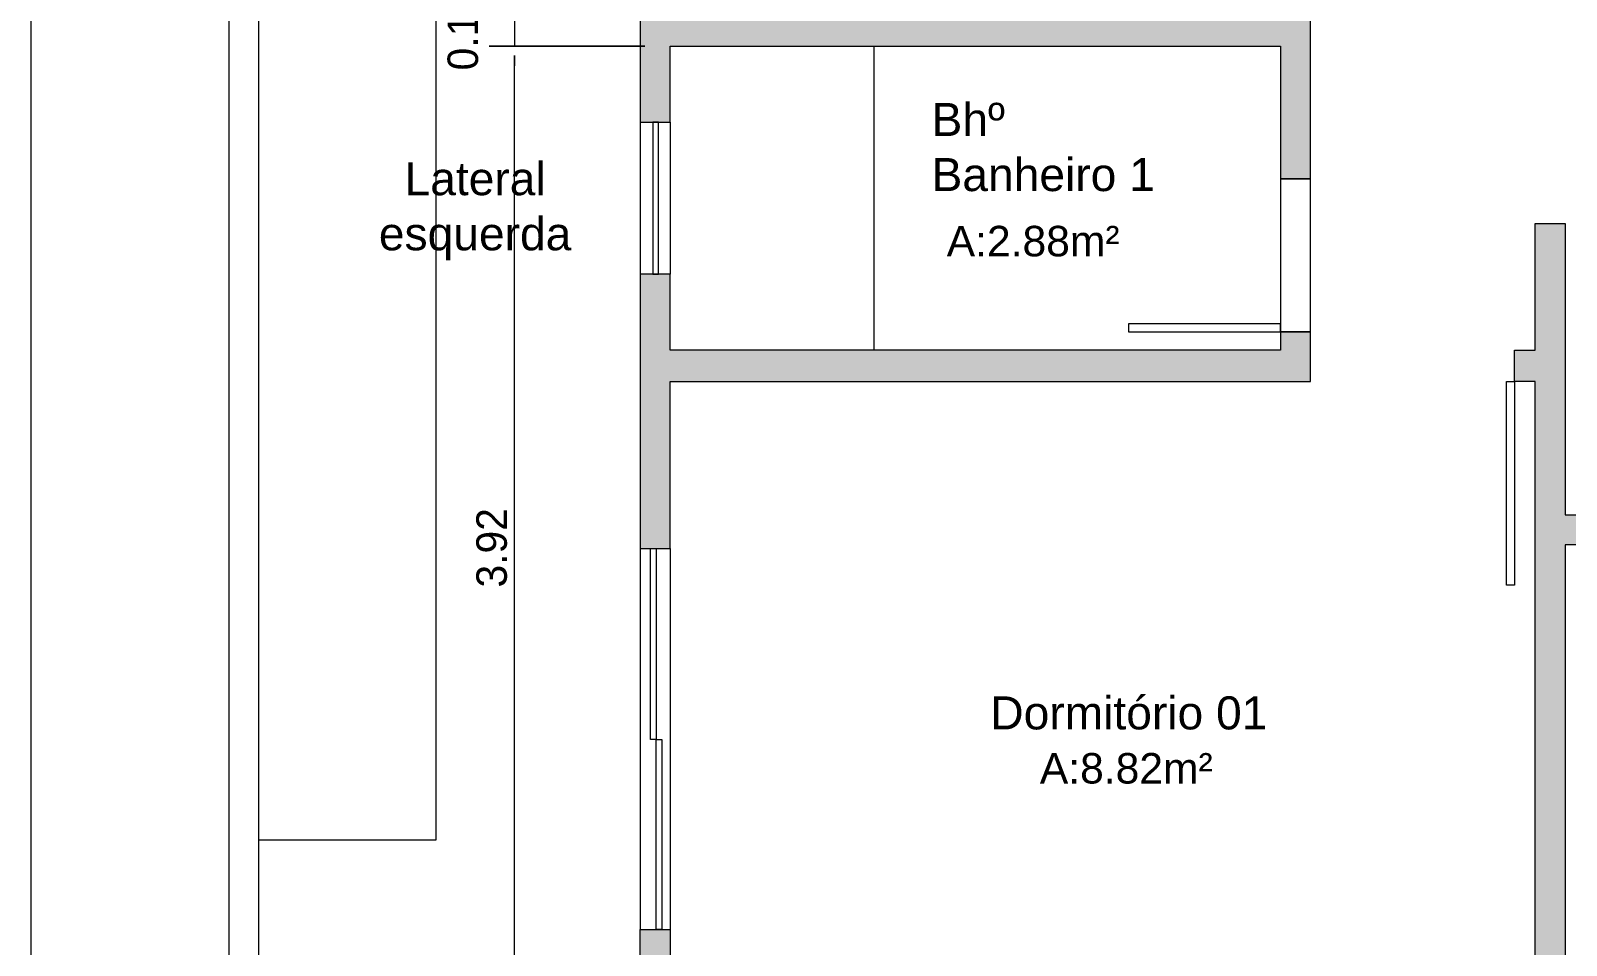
# Model space of a CAD drawing. Header units: millimetres. Extents: x 21 to 236, y 15 to 64.
# Drawn here: x 56.3 to 62.34, y 33.2 to 36.8 of the extents above; entities that cross this region are included whole.
import ezdxf

# ---------------------------------------------------------------- set-up
doc = ezdxf.new("R2010")
doc.units = ezdxf.units.MM
for name, color, linetype in [('PDF_Calçada', 210, 'Continuous'), ('PDF_Cota', 90, 'Continuous'), ('PDF_Desnível', 7, 'Continuous'), ('PDF_Enchimento de Parede', 8, 'Continuous'), ('PDF_Esquadria', 7, 'Continuous'), ('PDF_Parede', 7, 'Continuous'), ('PDF_Soleira', 7, 'Continuous'), ('PDF_Terreno', 7, 'Continuous'), ('PDF_Text', 70, 'Continuous')]:
    doc.layers.add(name, color=color, linetype=linetype)
doc.styles.add('PDF Arial', font='arial.ttf')
doc.styles.add('PDF Comic Sans MS', font='comic.ttf')

msp = doc.modelspace()

# ---------------------------------------------------------------- linework, layer by layer
at = {"layer": 'PDF_Calçada', "lineweight": 0}
msp.add_lwpolyline([(57.1972, 33.6151), (57.8952, 33.6151), (57.8952, 46.0927)], dxfattribs=at)
at = {"layer": 'PDF_Cota', "lineweight": 0}
for points in [[(56.2998, 51.9305), (56.2998, 27.0023)], [(58.2034, 36.8603), (58.2034, 36.7379)], [(58.2034, 32.9035), (58.2034, 32.8627), (58.2034, 36.7016), (58.2034, 36.6608)]]:
    msp.add_lwpolyline(points, dxfattribs=at)
msp.add_lwpolyline([(58.1037, 36.7379), (58.7155, 36.7379)], close=True, dxfattribs=at)
at = {"layer": 'PDF_Desnível', "lineweight": 9}
msp.add_lwpolyline([(59.6175, 36.7379), (59.6175, 35.5413)], dxfattribs=at)
at = {"layer": 'PDF_Enchimento de Parede', "transparency": 33554559}
for points in [[(61.3353, 36.8603), (58.6974, 36.8603), (61.3353, 36.7379)], [(58.6974, 36.8603), (61.3353, 36.7379), (58.6974, 36.7379)], [(58.8152, 36.7379), (58.6974, 36.7379), (58.8152, 36.4387)], [(58.6974, 36.7379), (58.8152, 36.4387), (58.6974, 36.4387)], [(61.3353, 36.7379), (61.2174, 36.7379), (61.3353, 36.2167)], [(61.2174, 36.7379), (61.3353, 36.2167), (61.2174, 36.2167)], [(62.3369, 36.0399), (62.2191, 36.0399), (62.3369, 35.5413)], [(62.2191, 36.0399), (62.3369, 35.5413), (62.2191, 35.5413)], [(58.8152, 35.8405), (58.6974, 35.8405), (58.8152, 35.5413)], [(58.6974, 35.8405), (58.8152, 35.5413), (58.6974, 35.5413)], [(61.3353, 35.6138), (61.2174, 35.6138), (61.3353, 35.5413)], [(61.2174, 35.6138), (61.3353, 35.5413), (61.2174, 35.5413)], [(61.3353, 35.5413), (58.6974, 35.5413), (61.3353, 35.4189)], [(58.6974, 35.5413), (61.3353, 35.4189), (58.6974, 35.4189)], [(62.3369, 35.5413), (62.1375, 35.5413), (62.3369, 35.4189)], [(62.1375, 35.5413), (62.3369, 35.4189), (62.1375, 35.4189)], [(58.8152, 35.4189), (58.6974, 35.4189), (58.8152, 34.7617)], [(58.6974, 35.4189), (58.8152, 34.7617), (58.6974, 34.7617)], [(62.3369, 35.4189), (62.2191, 35.4189), (62.3369, 34.8932)], [(62.2191, 35.4189), (62.3369, 34.8932), (62.2191, 34.8932)], [(62.4366, 34.8932), (62.2191, 34.8932), (62.4366, 34.7753)], [(62.2191, 34.8932), (62.4366, 34.7753), (62.2191, 34.7753)], [(62.3369, 34.7753), (62.2191, 34.7753), (62.3369, 32.8219)], [(62.2191, 34.7753), (62.3369, 32.8219), (62.2191, 32.8219)], [(58.8152, 33.2615), (58.6974, 33.2615), (58.8152, 32.8219)], [(58.6974, 33.2615), (58.8152, 32.8219), (58.6974, 32.8219)]]:
    msp.add_solid(points, dxfattribs=at)
at = {"layer": 'PDF_Esquadria', "lineweight": 9}
for points in [[(58.6974, 36.4387), (58.6974, 35.8405)], [(58.8152, 36.4387), (58.8152, 35.8405)], [(58.6974, 34.7617), (58.6974, 33.2615)], [(58.8152, 34.7617), (58.8152, 33.2615)]]:
    msp.add_lwpolyline(points, dxfattribs=at)
for points in [[(60.6191, 35.6138), (61.2174, 35.6138), (61.2174, 35.6456), (60.6191, 35.6456)], [(62.1058, 35.4189), (62.1375, 35.4189), (62.1375, 34.6167), (62.1058, 34.6167)], [(58.7382, 34.7617), (58.7609, 34.7617), (58.7609, 34.0094), (58.7382, 34.0094)], [(58.7609, 34.0094), (58.7835, 34.0094), (58.7835, 33.2615), (58.7609, 33.2615)]]:
    msp.add_lwpolyline(points, close=True, dxfattribs=at)
at = {"layer": 'PDF_Parede', "lineweight": 20}
for points in [[(61.3353, 36.2167), (61.3353, 38.7321), (61.2174, 38.7321), (61.2174, 36.8603), (58.8152, 36.8603), (58.8152, 37.4767), (58.6974, 37.4767), (58.6974, 36.4387), (58.8152, 36.4387), (58.8152, 36.7379), (61.2174, 36.7379), (61.2174, 36.2167)], [(61.2174, 36.2167), (61.3353, 36.2167), (61.2174, 36.2167)], [(61.2174, 35.6138), (61.3353, 35.6138), (61.2174, 35.6138), (61.2174, 35.5413), (58.8152, 35.5413), (58.8152, 35.8405), (58.6974, 35.8405), (58.6974, 34.7617), (58.8152, 34.7617), (58.8152, 35.4189), (61.3353, 35.4189), (61.3353, 35.5413), (61.3353, 35.6138)]]:
    msp.add_lwpolyline(points, dxfattribs=at)
at = {"layer": 'PDF_Parede', "lineweight": 9}
msp.add_lwpolyline([(58.7473, 35.8405), (58.7699, 35.8405), (58.7699, 36.4387), (58.7473, 36.4387)], close=True, dxfattribs=at)
at = {"layer": 'PDF_Parede', "lineweight": 20}
msp.add_lwpolyline([(58.6974, 33.2615), (58.8152, 33.2615), (58.8152, 32.8219), (62.2191, 32.8219), (62.2191, 35.4189), (62.1375, 35.4189), (62.1375, 35.5413), (62.2191, 35.5413), (62.2191, 36.0399), (62.3369, 36.0399), (62.3369, 34.8932), (62.4366, 34.8932), (62.4366, 34.7753), (62.3369, 34.7753), (62.3369, 32.704), (57.9994, 32.704), (57.9994, 32.8219), (58.6974, 32.8219)], close=True, dxfattribs=at)
at = {"layer": 'PDF_Soleira', "lineweight": 0}
msp.add_lwpolyline([(61.2174, 35.6138), (61.3353, 35.6138), (61.3353, 36.2167), (61.2174, 36.2167)], close=True, dxfattribs=at)
at = {"layer": 'PDF_Terreno', "lineweight": 9}
msp.add_lwpolyline([(57.1972, 32.8219), (57.1972, 51.8489), (66.9554, 51.8489), (66.9554, 35.0971), (66.9554, 26.9615), (67.0778, 26.9615), (67.0778, 51.9713), (57.0793, 51.9713), (57.0793, 26.9615), (57.1972, 26.9615), (57.1972, 32.704)], dxfattribs=at)

# ---------------------------------------------------------------- texts
at = {"layer": 'PDF_Text', "char_height": 0.12003, "attachment_point": 7, "rotation": 90, "style": 'PDF Comic Sans MS'}
for s, insert in [('0.12', (58.0614, 36.6427)), ('3.92', (58.1748, 34.6076))]:
    msp.add_mtext(s, dxfattribs=dict(at, insert=insert))
at = {"layer": 'PDF_Text', "attachment_point": 7, "style": 'PDF Arial'}
for s, insert, char_height in [('Bhº\\PBanheiro 1', (59.8441, 36.166), 0.13003), ('\\pxqc;Lateral\\Pesquerda', (57.6695, 35.8956), 0.130035), ('A:2.88m²', (59.9037, 35.9093), 0.12003), ('Dormitório 01', (60.0753, 34.0473), 0.130035), ('A:8.82m²', (60.2701, 33.8344), 0.12003)]:
    msp.add_mtext(s, dxfattribs=dict(at, insert=insert, char_height=char_height))

doc.saveas('drawing.dxf')
